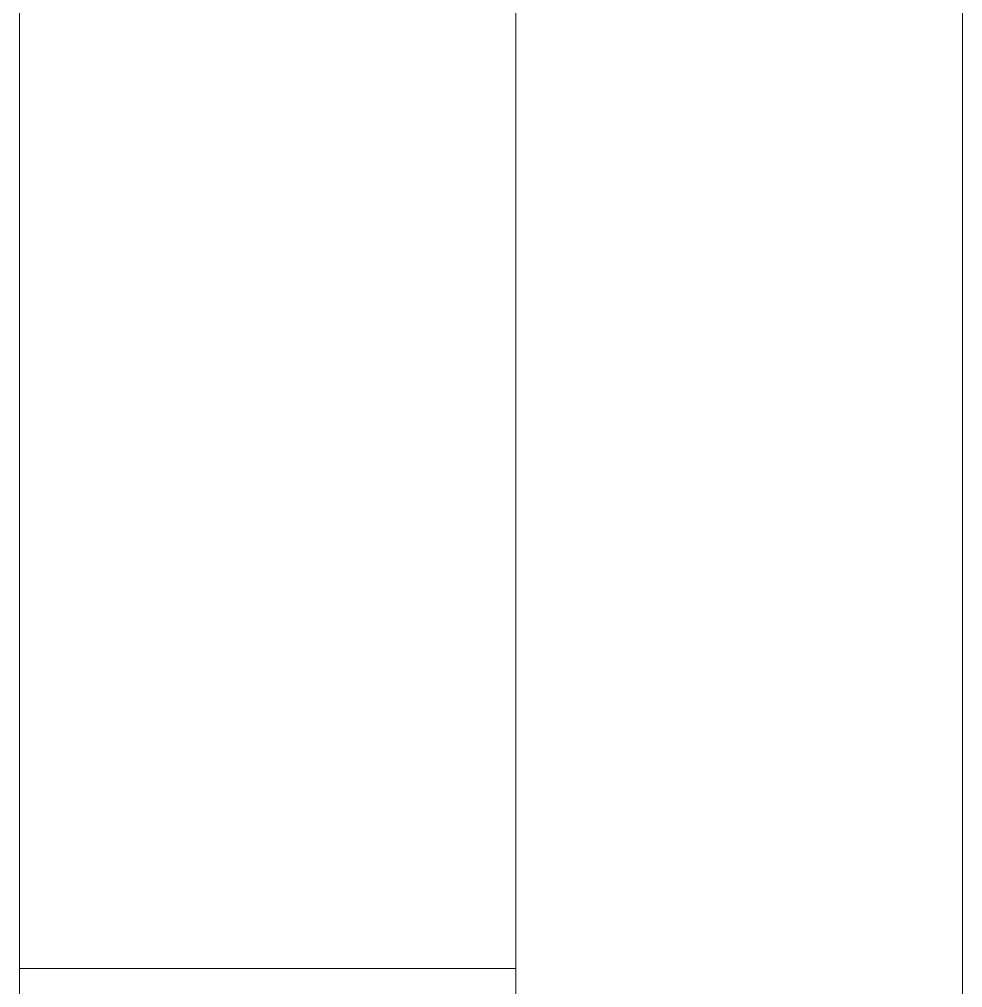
# Model space of a CAD drawing. Header units: millimetres. Extents: x -5300 to 98858, y -5196 to 93886.
# Drawn here: x -150 to -74, y 14996.5 to 15074.5 of the extents above; entities that cross this region are included whole.
import ezdxf

# ---------------------------------------------------------------- set-up
doc = ezdxf.new("R2010")
doc.units = ezdxf.units.MM
for name, color, linetype, lineweight, true_color in [('Двери', 7, 'Continuous', 18, 0x7f7f7f), ('Перекрытия', 7, 'Continuous', 18, 0x7f7f7f), ('Стены', 7, 'Continuous', 18, 0x7f7f7f)]:
    doc.layers.add(name, color=color, linetype=linetype, lineweight=lineweight, true_color=true_color)

# ---------------------------------------------------------------- blocks, each defined once
blk = doc.blocks.new('ПЕР-002 - ПЕР-002-240075-Подвал')
at = {"layer": 'Перекрытия', "color": 254, "true_color": 0xd4d4d4}
for p, q in [((-150, 36630), (-150, -150)), ((-150, -150), (-150, 36630)), ((-150, 15650), (-150, 13950)), ((-150, 13950), (-150, 15650))]:
    blk.add_line(p, q, dxfattribs=at)
blk = doc.blocks.new('СТН-01 - СТН-01-240558-Подвал')
at = {"layer": 'Стены', "color": 254, "true_color": 0xd4d4d4}
for p, q in [((-150, 43500), (-150, 13800)), ((-150, 13800), (-150, 43500)), ((-150, 14000), (-150, 15600)), ((-150, 15600), (-150, 14000))]:
    blk.add_line(p, q, dxfattribs=at)
blk = doc.blocks.new('СТН-01 - СТН-01-240562-Подвал')
blk.add_blockref('СТН-01 - СТН-01-240558-Подвал', (0, 0))
blk = doc.blocks.new('Дн-9 22045 - Дн-9-240599-Подвал')
at = {"layer": 'Двери', "color": 254, "true_color": 0xd4d4d4}
for p, q in [((-150, 14998), (-150, 15502)), ((-150, 15502), (-150, 14998)), ((-150, 15502), (-150, 14998)), ((-150, 14998), (-150, 15502)), ((-110, 15502), (-110, 14998)), ((-110, 14998), (-110, 15502)), ((-110, 14998), (-110, 15502)), ((-110, 15502), (-110, 14998)), ((-150, 15490), (-150, 14110)), ((-150, 14110), (-150, 15490)), ((-150, 15490), (-150, 14110)), ((-150, 14110), (-150, 15490)), ((-110, 14110), (-110, 15490)), ((-110, 15490), (-110, 14110)), ((-110, 14110), (-110, 15490)), ((-110, 15490), (-110, 14110)), ((-74, 15490), (-74, 14110)), ((-74, 15490), (-74, 14110)), ((-150, 14998), (-150, 15078)), ((-150, 15078), (-150, 14998)), ((-150, 14998), (-150, 15078)), ((-150, 15078), (-150, 14998)), ((-150, 14998), (-150, 15078)), ((-150, 15078), (-150, 14998)), ((-150, 15078), (-150, 14998)), ((-150, 14998), (-150, 15078)), ((-110, 15078), (-110, 14998)), ((-110, 14998), (-110, 15078)), ((-110, 15078), (-110, 14998)), ((-110, 14998), (-110, 15078)), ((-110, 15078), (-110, 14998)), ((-110, 14998), (-110, 15078)), ((-110, 14998), (-110, 15078)), ((-110, 15078), (-110, 14998)), ((-150, 14998), (-150, 14998)), ((-150, 14998), (-110, 14998)), ((-110, 14998), (-150, 14998)), ((-150, 14998), (-150, 14918)), ((-150, 14918), (-150, 14998)), ((-150, 14998), (-150, 14998)), ((-150, 14998), (-150, 14918)), ((-110, 14998), (-150, 14998)), ((-150, 14918), (-150, 14998)), ((-150, 14998), (-110, 14998)), ((-150, 14098), (-150, 14998)), ((-150, 14998), (-110, 14998)), ((-150, 14918), (-150, 14998)), ((-150, 14998), (-150, 14998)), ((-150, 14998), (-150, 14098)), ((-150, 14998), (-150, 14998)), ((-150, 14998), (-110, 14998)), ((-110, 14998), (-150, 14998)), ((-150, 14998), (-150, 14918)), ((-110, 14998), (-150, 14998)), ((-150, 14098), (-150, 14998)), ((-150, 14998), (-150, 14998)), ((-150, 14998), (-150, 14918)), ((-150, 14998), (-150, 14098)), ((-110, 14998), (-150, 14998)), ((-150, 14998), (-150, 14998)), ((-150, 14998), (-110, 14998)), ((-110, 14998), (-150, 14998)), ((-150, 14918), (-150, 14998)), ((-150, 14998), (-110, 14998)), ((-150, 14998), (-110, 14998)), ((-110, 14998), (-150, 14998)), ((-150, 14998), (-150, 14998)), ((-110, 14998), (-150, 14998)), ((-150, 14998), (-110, 14998)), ((-150, 14998), (-150, 14998)), ((-110, 14998), (-150, 14998)), ((-150, 14998), (-110, 14998)), ((-110, 14998), (-150, 14998)), ((-150, 14998), (-150, 14998)), ((-150, 14998), (-150, 14998)), ((-150, 14998), (-110, 14998)), ((-150, 14998), (-110, 14998)), ((-150, 14998), (-150, 14998)), ((-150, 14998), (-110, 14998)), ((-110, 14998), (-150, 14998)), ((-150, 14998), (-150, 14998)), ((-110, 14998), (-150, 14998)), ((-110, 14998), (-110, 14998)), ((-110, 14918), (-110, 14998)), ((-110, 14998), (-110, 14998)), ((-110, 14998), (-110, 14918)), ((-110, 14918), (-110, 14998)), ((-110, 14998), (-110, 14918)), ((-110, 14998), (-110, 14098)), ((-110, 14998), (-110, 14998)), ((-110, 14098), (-110, 14998)), ((-110, 14998), (-110, 14998)), ((-110, 14998), (-110, 14918)), ((-110, 14918), (-110, 14998)), ((-110, 14918), (-110, 14998)), ((-110, 14998), (-110, 14998)), ((-110, 14998), (-110, 14098)), ((-110, 14098), (-110, 14998)), ((-110, 14998), (-110, 14998)), ((-110, 14998), (-110, 14918)), ((-110, 14998), (-110, 14998)), ((-110, 14998), (-110, 14998)), ((-110, 14998), (-110, 14998)), ((-110, 14998), (-110, 14998)), ((-110, 14998), (-110, 14998)), ((-110, 14998), (-110, 14998))]:
    blk.add_line(p, q, dxfattribs=at)
blk = doc.blocks.new('Дн-9 22045 - Дн-9 22045-240603-Подвал')
blk.add_blockref('Дн-9 22045 - Дн-9-240599-Подвал', (0, 0))

msp = doc.modelspace()

# ---------------------------------------------------------------- block references
at = {"layer": 'Двери', "color": 254, "true_color": 0xd4d4d4}
msp.add_blockref('Дн-9 22045 - Дн-9 22045-240603-Подвал', (0, 0), dxfattribs=at)
at = {"layer": 'Перекрытия', "color": 254, "true_color": 0xd4d4d4}
msp.add_blockref('ПЕР-002 - ПЕР-002-240075-Подвал', (0, 0), dxfattribs=at)
at = {"layer": 'Стены', "color": 254, "true_color": 0xd4d4d4}
msp.add_blockref('СТН-01 - СТН-01-240562-Подвал', (0, 0), dxfattribs=at)

doc.saveas('drawing.dxf')
